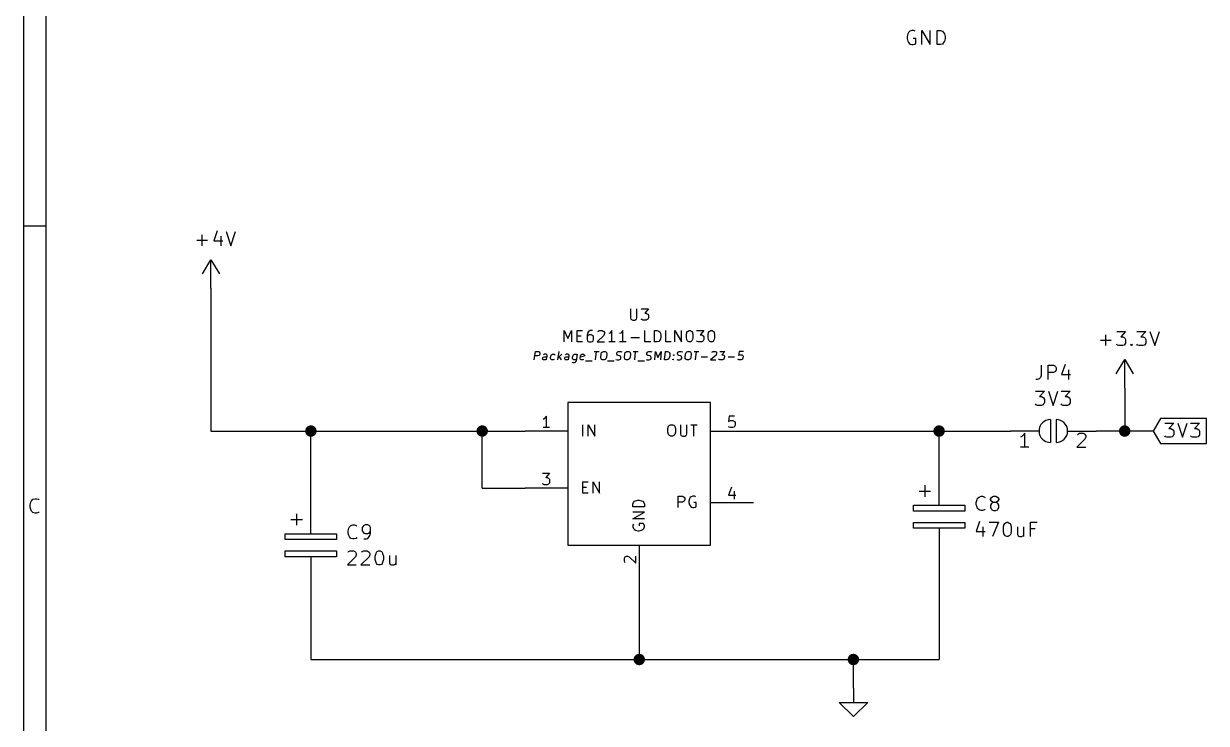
# Model space of a CAD drawing. Extents: x 10 to 410, y -287 to -10.
# Drawn here: x 10 to 115.2, y -154.3 to -92 of the extents above; entities that cross this region are included whole.
import ezdxf

# ---------------------------------------------------------------- set-up
doc = ezdxf.new("R2010")
doc.units = 0
doc.header["$MEASUREMENT"] = 0
for name, color, linetype in [('CYAN2', 4, 'CONTINUOUS'), ('GREEN2', 3, 'CONTINUOUS'), ('LYELLOW', 51, 'CONTINUOUS'), ('MAGENTA2', 6, 'CONTINUOUS'), ('RED2', 1, 'CONTINUOUS')]:
    doc.layers.add(name, color=color, linetype=linetype)

msp = doc.modelspace()

# ---------------------------------------------------------------- linework, layer by layer
at = {"layer": 'CYAN2', "linetype": 'CONTINUOUS'}
for p, q in [((88.646, -92.9386), (88.5952, -93.1926)), ((88.5952, -93.1926), (88.5952, -93.3704)), ((88.5952, -93.3704), (88.646, -93.599)), ((88.7222, -92.8116), (88.646, -92.9386)), ((88.646, -93.599), (88.7222, -93.726)), ((88.8238, -92.71), (88.7222, -92.8116)), ((89.027, -92.6338), (88.8238, -92.71)), ((89.2048, -92.6338), (89.027, -92.6338)), ((89.3826, -93.3704), (89.1286, -93.3704)), ((89.3064, -92.71), (89.2048, -92.6338)), ((89.3826, -93.7768), (89.3826, -93.3704)), ((89.916, -93.9038), (89.916, -92.6338)), ((89.916, -92.6338), (90.6526, -93.9038)), ((90.6526, -93.9038), (90.6526, -92.6338)), ((91.2622, -93.9038), (91.2622, -92.6338)), ((91.2622, -92.6338), (91.567, -92.6338)), ((91.567, -92.6338), (91.7448, -92.71)), ((91.7448, -92.71), (91.8464, -92.8116)), ((91.8464, -92.8116), (91.9226, -92.9386)), ((91.9226, -93.599), (91.8464, -93.726)), ((91.9226, -92.9386), (91.9734, -93.1926)), ((91.9734, -93.3704), (91.9226, -93.599)), ((91.9734, -93.1926), (91.9734, -93.3704)), ((88.7222, -93.726), (88.8238, -93.853)), ((88.8238, -93.853), (89.027, -93.9038)), ((89.027, -93.9038), (89.1286, -93.9038)), ((89.1286, -93.9038), (89.3064, -93.853)), ((89.3064, -93.853), (89.3826, -93.7768)), ((91.567, -93.9038), (91.2622, -93.9038)), ((91.7448, -93.853), (91.567, -93.9038)), ((91.8464, -93.726), (91.7448, -93.853)), ((27.2288, -110.465), (26.924, -111.354)), ((25.4, -111.303), (26.3652, -111.303)), ((25.8826, -111.785), (25.8826, -110.82)), ((26.924, -111.354), (27.7114, -111.354)), ((27.5336, -110.947), (27.5336, -111.785)), ((28.0162, -110.515), (28.4226, -111.785)), ((28.4226, -111.785), (28.8544, -110.515)), ((63.9826, -117.399), (63.9826, -118.212)), ((64.5668, -118.212), (64.5668, -117.399)), ((64.9478, -117.399), (65.5828, -117.399)), ((65.5828, -117.399), (65.2526, -117.78)), ((65.2526, -117.78), (65.3796, -117.78)), ((65.3796, -117.78), (65.4812, -117.831)), ((65.4812, -117.831), (65.532, -117.881)), ((63.9826, -118.212), (64.0334, -118.313)), ((64.0334, -118.313), (64.0842, -118.364)), ((64.0842, -118.364), (64.1858, -118.415)), ((64.1858, -118.415), (64.3636, -118.415)), ((64.3636, -118.415), (64.4652, -118.364)), ((64.4652, -118.364), (64.516, -118.313)), ((64.516, -118.313), (64.5668, -118.212)), ((64.9986, -118.364), (64.9478, -118.313)), ((65.1002, -118.415), (64.9986, -118.364)), ((65.3796, -118.415), (65.1002, -118.415)), ((65.4812, -118.364), (65.3796, -118.415)), ((65.532, -118.313), (65.4812, -118.364)), ((65.532, -117.881), (65.5828, -117.958)), ((65.5828, -118.212), (65.532, -118.313)), ((65.5828, -117.958), (65.5828, -118.212)), ((58.0898, -120.345), (58.0898, -119.329)), ((58.0898, -119.329), (58.42, -120.04)), ((58.42, -120.04), (58.7502, -119.329)), ((58.7502, -119.329), (58.7502, -120.345)), ((59.2328, -120.345), (59.2328, -119.329)), ((59.2328, -119.329), (59.7154, -119.329)), ((59.2328, -119.812), (59.5884, -119.812)), ((60.1726, -119.558), (60.1218, -119.761)), ((60.1218, -119.761), (60.1218, -120.142)), ((60.1726, -119.812), (60.1218, -119.888)), ((60.2488, -119.405), (60.1726, -119.558)), ((60.198, -119.761), (60.1726, -119.812)), ((60.2996, -119.71), (60.198, -119.761)), ((60.2996, -119.38), (60.2488, -119.405)), ((60.4012, -119.329), (60.2996, -119.38)), ((60.5028, -119.71), (60.2996, -119.71)), ((60.6044, -119.329), (60.4012, -119.329)), ((60.6044, -119.761), (60.5028, -119.71)), ((60.6552, -119.812), (60.6044, -119.761)), ((60.706, -119.888), (60.6552, -119.812)), ((60.706, -120.142), (60.706, -119.888)), ((61.6204, -119.761), (61.0362, -120.345)), ((61.087, -119.405), (61.1378, -119.38)), ((61.1378, -119.38), (61.214, -119.329)), ((61.214, -119.329), (61.468, -119.329)), ((61.468, -119.329), (61.5696, -119.38)), ((61.5696, -119.38), (61.6204, -119.405)), ((61.6204, -119.405), (61.6712, -119.507)), ((61.6712, -119.609), (61.6204, -119.761)), ((61.6712, -119.507), (61.6712, -119.609)), ((62.1538, -119.558), (62.0522, -119.609)), ((62.23, -119.456), (62.1538, -119.558)), ((62.3316, -119.329), (62.23, -119.456)), ((62.3316, -120.345), (62.3316, -119.329)), ((63.119, -119.558), (63.0174, -119.609)), ((63.2206, -119.456), (63.119, -119.558)), ((63.2968, -119.329), (63.2206, -119.456)), ((63.2968, -120.345), (63.2968, -119.329)), ((65.278, -120.345), (65.278, -119.329)), ((66.1162, -120.345), (66.1162, -119.329)), ((66.1162, -119.329), (66.3448, -119.329)), ((66.3448, -119.329), (66.4972, -119.38)), ((66.4972, -119.38), (66.5988, -119.456)), ((66.5988, -119.456), (66.6496, -119.558)), ((66.6496, -119.558), (66.7004, -119.761)), ((66.7004, -119.888), (66.6496, -120.091)), ((66.7004, -119.761), (66.7004, -119.888)), ((67.1322, -120.345), (67.1322, -119.329)), ((67.945, -120.345), (67.945, -119.329)), ((67.945, -119.329), (68.5292, -120.345)), ((68.5292, -120.345), (68.5292, -119.329)), ((68.961, -119.71), (69.0118, -119.507)), ((68.961, -119.939), (68.961, -119.71)), ((69.0118, -119.507), (69.0626, -119.405)), ((69.0626, -119.405), (69.1134, -119.38)), ((69.1134, -119.38), (69.215, -119.329)), ((69.215, -119.329), (69.3166, -119.329)), ((69.3166, -119.329), (69.3928, -119.38)), ((69.3928, -119.38), (69.4436, -119.405)), ((69.4436, -119.405), (69.4944, -119.507)), ((69.4944, -119.507), (69.5452, -119.71)), ((69.5452, -119.71), (69.5452, -119.939)), ((69.8754, -119.329), (70.5104, -119.329)), ((70.5104, -119.329), (70.1802, -119.71)), ((70.1802, -119.71), (70.3326, -119.71)), ((70.3326, -119.71), (70.4088, -119.761)), ((70.4088, -119.761), (70.4596, -119.812)), ((70.4596, -119.812), (70.5104, -119.888)), ((70.5104, -119.888), (70.5104, -120.142)), ((70.8914, -119.71), (70.9422, -119.507)), ((70.8914, -119.939), (70.8914, -119.71)), ((70.9422, -119.507), (70.993, -119.405)), ((70.993, -119.405), (71.0438, -119.38)), ((71.0438, -119.38), (71.1454, -119.329)), ((71.1454, -119.329), (71.247, -119.329)), ((71.247, -119.329), (71.3486, -119.38)), ((71.3486, -119.38), (71.374, -119.405)), ((71.374, -119.405), (71.4248, -119.507)), ((71.4248, -119.507), (71.4756, -119.71)), ((71.4756, -119.71), (71.4756, -119.939)), ((106.274, -120.675), (106.274, -119.71)), ((107.239, -119.405), (108.026, -119.405)), ((108.026, -119.405), (107.594, -119.888)), ((107.594, -119.888), (107.772, -119.888)), ((107.772, -119.888), (107.899, -119.964)), ((109.042, -119.405), (109.83, -119.405)), ((109.83, -119.405), (109.398, -119.888)), ((109.398, -119.888), (109.601, -119.888)), ((109.601, -119.888), (109.703, -119.964)), ((110.185, -119.405), (110.617, -120.675)), ((110.617, -120.675), (111.049, -119.405)), ((59.7154, -120.345), (59.2328, -120.345)), ((60.1218, -120.142), (60.1726, -120.244)), ((60.1726, -120.244), (60.198, -120.294)), ((60.198, -120.294), (60.2996, -120.345)), ((60.2996, -120.345), (60.5028, -120.345)), ((60.5028, -120.345), (60.6044, -120.294)), ((60.6044, -120.294), (60.6552, -120.244)), ((60.6552, -120.244), (60.706, -120.142)), ((61.0362, -120.345), (61.6712, -120.345)), ((62.6364, -120.345), (62.0522, -120.345)), ((63.6016, -120.345), (63.0174, -120.345)), ((64.0334, -119.939), (64.7954, -119.939)), ((65.786, -120.345), (65.278, -120.345)), ((66.3448, -120.345), (66.1162, -120.345)), ((66.4972, -120.294), (66.3448, -120.345)), ((66.5988, -120.193), (66.4972, -120.294)), ((66.6496, -120.091), (66.5988, -120.193)), ((67.6148, -120.345), (67.1322, -120.345)), ((69.0118, -120.142), (68.961, -119.939)), ((69.0626, -120.244), (69.0118, -120.142)), ((69.1134, -120.294), (69.0626, -120.244)), ((69.215, -120.345), (69.1134, -120.294)), ((69.3166, -120.345), (69.215, -120.345)), ((69.3928, -120.294), (69.3166, -120.345)), ((69.4436, -120.244), (69.3928, -120.294)), ((69.4944, -120.142), (69.4436, -120.244)), ((69.5452, -119.939), (69.4944, -120.142)), ((69.9262, -120.294), (69.8754, -120.244)), ((70.0278, -120.345), (69.9262, -120.294)), ((70.3326, -120.345), (70.0278, -120.345)), ((70.4088, -120.294), (70.3326, -120.345)), ((70.4596, -120.244), (70.4088, -120.294)), ((70.5104, -120.142), (70.4596, -120.244)), ((70.9422, -120.142), (70.8914, -119.939)), ((70.993, -120.244), (70.9422, -120.142)), ((71.0438, -120.294), (70.993, -120.244)), ((71.1454, -120.345), (71.0438, -120.294)), ((71.247, -120.345), (71.1454, -120.345)), ((71.3486, -120.294), (71.247, -120.345)), ((71.374, -120.244), (71.3486, -120.294)), ((71.4248, -120.142), (71.374, -120.244)), ((71.4756, -119.939), (71.4248, -120.142)), ((105.791, -120.193), (106.756, -120.193)), ((107.29, -120.625), (107.239, -120.548)), ((107.417, -120.675), (107.29, -120.625)), ((107.772, -120.675), (107.417, -120.675)), ((107.899, -120.625), (107.772, -120.675)), ((107.899, -119.964), (107.95, -120.015)), ((107.95, -120.548), (107.899, -120.625)), ((107.95, -120.015), (108.026, -120.142)), ((108.026, -120.447), (107.95, -120.548)), ((108.026, -120.142), (108.026, -120.447)), ((108.509, -120.625), (108.56, -120.548)), ((108.56, -120.675), (108.509, -120.625)), ((108.56, -120.548), (108.61, -120.625)), ((108.56, -120.548), (108.56, -120.675)), ((108.61, -120.625), (108.56, -120.675)), ((109.093, -120.625), (109.042, -120.548)), ((109.22, -120.675), (109.093, -120.625)), ((109.601, -120.675), (109.22, -120.675)), ((109.703, -120.625), (109.601, -120.675)), ((109.703, -119.964), (109.779, -120.015)), ((109.779, -120.548), (109.703, -120.625)), ((109.779, -120.015), (109.83, -120.142)), ((109.83, -120.447), (109.779, -120.548)), ((109.83, -120.142), (109.83, -120.447)), ((100.533, -122.403), (100.533, -123.317)), ((101.143, -123.673), (101.143, -122.403)), ((101.143, -122.403), (101.625, -122.403)), ((101.625, -123.063), (101.143, -123.063)), ((101.625, -122.403), (101.727, -122.479)), ((101.727, -123.012), (101.625, -123.063)), ((101.727, -122.479), (101.803, -122.53)), ((101.803, -122.961), (101.727, -123.012)), ((101.803, -122.53), (101.854, -122.657)), ((101.854, -122.834), (101.803, -122.961)), ((101.854, -122.657), (101.854, -122.834)), ((102.641, -122.352), (102.337, -123.241)), ((102.946, -122.834), (102.946, -123.673)), ((100.178, -123.673), (100.051, -123.673)), ((100.355, -123.622), (100.178, -123.673)), ((100.457, -123.495), (100.355, -123.622)), ((100.533, -123.317), (100.457, -123.495)), ((102.337, -123.241), (103.124, -123.241)), ((100.025, -124.714), (100.813, -124.714)), ((100.813, -124.714), (100.381, -125.197)), ((101.168, -124.714), (101.6, -125.984)), ((101.6, -125.984), (102.006, -124.714)), ((102.311, -124.714), (103.099, -124.714)), ((103.099, -124.714), (102.667, -125.197)), ((100.076, -125.933), (100.025, -125.857)), ((100.203, -125.984), (100.076, -125.933)), ((100.559, -125.984), (100.203, -125.984)), ((100.381, -125.197), (100.559, -125.197)), ((100.559, -125.197), (100.686, -125.273)), ((100.686, -125.933), (100.559, -125.984)), ((100.686, -125.273), (100.736, -125.324)), ((100.736, -125.857), (100.686, -125.933)), ((100.736, -125.324), (100.813, -125.451)), ((100.813, -125.755), (100.736, -125.857)), ((100.813, -125.451), (100.813, -125.755)), ((102.362, -125.933), (102.311, -125.857)), ((102.489, -125.984), (102.362, -125.933)), ((102.87, -125.984), (102.489, -125.984)), ((102.667, -125.197), (102.87, -125.197)), ((102.87, -125.197), (102.972, -125.273)), ((102.972, -125.933), (102.87, -125.984)), ((102.972, -125.273), (103.048, -125.324)), ((103.048, -125.857), (102.972, -125.933)), ((103.048, -125.324), (103.099, -125.451)), ((103.099, -125.755), (103.048, -125.857)), ((103.099, -125.451), (103.099, -125.755)), ((59.7408, -128.727), (59.7408, -127.711)), ((60.2234, -128.727), (60.2234, -127.711)), ((60.2234, -127.711), (60.8076, -128.727)), ((60.8076, -128.727), (60.8076, -127.711)), ((67.31, -128.041), (67.3608, -127.838)), ((67.31, -128.372), (67.31, -128.041)), ((67.3608, -127.838), (67.4624, -127.762)), ((67.4624, -127.762), (67.5386, -127.711)), ((67.5386, -127.711), (67.7418, -127.711)), ((67.7418, -127.711), (67.8434, -127.762)), ((67.8434, -127.762), (67.945, -127.838)), ((67.945, -127.838), (67.9958, -128.041)), ((67.9958, -128.041), (67.9958, -128.372)), ((68.4276, -127.711), (68.4276, -128.524)), ((69.0118, -128.524), (69.0118, -127.711)), ((69.342, -127.711), (69.9262, -127.711)), ((69.6214, -128.727), (69.6214, -127.711)), ((67.3608, -128.575), (67.31, -128.372)), ((67.4624, -128.676), (67.3608, -128.575)), ((67.5386, -128.727), (67.4624, -128.676)), ((67.7418, -128.727), (67.5386, -128.727)), ((67.8434, -128.676), (67.7418, -128.727)), ((67.945, -128.575), (67.8434, -128.676)), ((67.9958, -128.372), (67.945, -128.575)), ((68.4276, -128.524), (68.4784, -128.626)), ((68.4784, -128.626), (68.5038, -128.676)), ((68.5038, -128.676), (68.6054, -128.727)), ((68.6054, -128.727), (68.8086, -128.727)), ((68.8086, -128.727), (68.9102, -128.676)), ((68.9102, -128.676), (68.961, -128.626)), ((68.961, -128.626), (69.0118, -128.524)), ((59.7408, -133.807), (59.7408, -132.791)), ((59.7408, -132.791), (60.2234, -132.791)), ((59.7408, -133.274), (60.071, -133.274)), ((60.6552, -133.807), (60.6552, -132.791)), ((60.6552, -132.791), (61.2394, -133.807)), ((61.2394, -133.807), (61.2394, -132.791)), ((60.2234, -133.807), (59.7408, -133.807)), ((64.2112, -134.772), (64.262, -134.62)), ((64.262, -134.62), (64.3382, -134.518)), ((64.3382, -134.518), (64.4398, -134.468)), ((64.4398, -134.468), (64.643, -134.417)), ((64.643, -134.417), (64.77, -134.417)), ((64.77, -134.417), (64.9732, -134.468)), ((64.9732, -134.468), (65.0748, -134.518)), ((65.0748, -134.518), (65.1764, -134.62)), ((65.1764, -134.62), (65.2272, -134.772)), ((68.2244, -135.077), (68.2244, -134.061)), ((68.2244, -134.061), (68.6054, -134.061)), ((68.6054, -134.595), (68.2244, -134.595)), ((68.6054, -134.061), (68.707, -134.112)), ((68.707, -134.544), (68.6054, -134.595)), ((68.707, -134.112), (68.7578, -134.137)), ((68.7578, -134.493), (68.707, -134.544)), ((68.7578, -134.137), (68.8086, -134.239)), ((68.8086, -134.391), (68.7578, -134.493)), ((68.8086, -134.239), (68.8086, -134.391)), ((69.2404, -134.29), (69.1896, -134.493)), ((69.1896, -134.493), (69.1896, -134.62)), ((69.1896, -134.62), (69.2404, -134.823)), ((69.2912, -134.188), (69.2404, -134.29)), ((69.3928, -134.112), (69.2912, -134.188)), ((69.5198, -134.061), (69.3928, -134.112)), ((69.6722, -134.061), (69.5198, -134.061)), ((69.8246, -134.62), (69.6214, -134.62)), ((69.7738, -134.112), (69.6722, -134.061)), ((69.8246, -134.976), (69.8246, -134.62)), ((94.742, -134.62), (94.8182, -134.366)), ((94.742, -134.798), (94.742, -134.62)), ((94.8182, -134.366), (94.869, -134.239)), ((94.869, -134.239), (94.996, -134.137)), ((94.996, -134.137), (95.1738, -134.061)), ((95.1738, -134.061), (95.3008, -134.061)), ((95.3008, -134.061), (95.4786, -134.137)), ((95.4786, -134.137), (95.5294, -134.188)), ((96.012, -134.315), (96.0882, -134.188)), ((96.012, -134.366), (96.012, -134.315)), ((96.0882, -134.493), (96.012, -134.366)), ((96.0882, -134.188), (96.139, -134.137)), ((96.139, -134.544), (96.0882, -134.493)), ((96.139, -134.137), (96.266, -134.061)), ((96.266, -134.62), (96.139, -134.544)), ((96.266, -134.62), (96.139, -134.671)), ((96.266, -134.061), (96.4946, -134.061)), ((96.4946, -134.62), (96.266, -134.62)), ((96.4946, -134.061), (96.6216, -134.137)), ((96.6216, -134.544), (96.4946, -134.62)), ((96.6216, -134.671), (96.4946, -134.62)), ((96.6216, -134.137), (96.6724, -134.188)), ((96.6724, -134.493), (96.6216, -134.544)), ((96.6724, -134.188), (96.7486, -134.315)), ((96.7486, -134.366), (96.6724, -134.493)), ((96.7486, -134.315), (96.7486, -134.366)), ((64.2112, -135.001), (64.2112, -134.772)), ((65.2272, -135.001), (64.2112, -135.001)), ((64.2112, -136.068), (65.2272, -135.484)), ((65.2272, -135.484), (64.2112, -135.484)), ((65.2272, -134.772), (65.2272, -135.001)), ((69.2404, -134.823), (69.2912, -134.925)), ((69.2912, -134.925), (69.3928, -135.026)), ((69.3928, -135.026), (69.5198, -135.077)), ((69.5198, -135.077), (69.6214, -135.077)), ((69.6214, -135.077), (69.7738, -135.026)), ((69.7738, -135.026), (69.8246, -134.976)), ((94.8182, -135.026), (94.742, -134.798)), ((94.869, -135.153), (94.8182, -135.026)), ((94.996, -135.28), (94.869, -135.153)), ((95.1738, -135.331), (94.996, -135.28)), ((95.3008, -135.331), (95.1738, -135.331)), ((95.4786, -135.28), (95.3008, -135.331)), ((95.5294, -135.204), (95.4786, -135.28)), ((96.0882, -134.722), (96.012, -134.849)), ((96.012, -134.849), (96.012, -135.103)), ((96.012, -135.103), (96.0882, -135.204)), ((96.139, -134.671), (96.0882, -134.722)), ((96.0882, -135.204), (96.139, -135.28)), ((96.139, -135.28), (96.266, -135.331)), ((96.266, -135.331), (96.4946, -135.331)), ((96.4946, -135.331), (96.6216, -135.28)), ((96.6724, -134.722), (96.6216, -134.671)), ((96.6216, -135.28), (96.6724, -135.204)), ((96.7486, -134.849), (96.6724, -134.722)), ((96.6724, -135.204), (96.7486, -135.103)), ((96.7486, -135.103), (96.7486, -134.849)), ((38.989, -136.779), (39.116, -136.677)), ((39.116, -136.677), (39.2938, -136.601)), ((39.2938, -136.601), (39.4208, -136.601)), ((39.4208, -136.601), (39.5986, -136.677)), ((39.5986, -136.677), (39.6494, -136.728)), ((40.2082, -136.728), (40.132, -136.855)), ((40.259, -136.677), (40.2082, -136.728)), ((40.386, -136.601), (40.259, -136.677)), ((40.6146, -136.601), (40.386, -136.601)), ((40.7416, -136.677), (40.6146, -136.601)), ((40.7924, -136.728), (40.7416, -136.677)), ((40.8686, -136.855), (40.7924, -136.728)), ((65.2272, -136.068), (64.2112, -136.068)), ((64.262, -136.55), (64.2112, -136.652)), ((64.2112, -136.652), (64.2112, -136.804)), ((65.1256, -136.5), (64.77, -136.5)), ((64.77, -136.5), (64.77, -136.703)), ((65.1764, -136.55), (65.1256, -136.5)), ((65.2272, -136.703), (65.1764, -136.55)), ((65.2272, -136.804), (65.2272, -136.703)), ((95.0214, -136.322), (94.742, -137.211)), ((95.885, -136.373), (96.7232, -136.373)), ((96.7232, -136.373), (96.1898, -137.643)), ((97.155, -136.855), (97.2058, -136.627)), ((97.2058, -136.627), (97.282, -136.5)), ((97.282, -136.5), (97.3328, -136.449)), ((97.3328, -136.449), (97.4598, -136.373)), ((97.4598, -136.373), (97.5614, -136.373)), ((97.5614, -136.373), (97.6884, -136.449)), ((97.6884, -136.449), (97.7646, -136.5)), ((97.7646, -136.5), (97.8154, -136.627)), ((97.8154, -136.627), (97.8662, -136.855)), ((99.568, -137.643), (99.568, -136.373)), ((99.568, -136.373), (100.178, -136.373)), ((38.862, -137.16), (38.9382, -136.906)), ((38.862, -137.338), (38.862, -137.16)), ((38.9382, -137.566), (38.862, -137.338)), ((38.9382, -136.906), (38.989, -136.779)), ((38.989, -137.693), (38.9382, -137.566)), ((39.116, -137.82), (38.989, -137.693)), ((39.2938, -137.871), (39.116, -137.82)), ((39.5986, -137.82), (39.4208, -137.871)), ((39.6494, -137.744), (39.5986, -137.82)), ((40.132, -136.855), (40.132, -137.16)), ((40.132, -137.16), (40.2082, -137.262)), ((40.2082, -137.262), (40.259, -137.338)), ((40.259, -137.338), (40.386, -137.389)), ((40.386, -137.389), (40.6146, -137.389)), ((40.513, -137.871), (40.6146, -137.82)), ((40.6146, -137.389), (40.7416, -137.338)), ((40.6146, -137.82), (40.6908, -137.744)), ((40.6908, -137.744), (40.7924, -137.566)), ((40.7416, -137.338), (40.7924, -137.262)), ((40.7924, -137.262), (40.8686, -137.16)), ((40.7924, -137.566), (40.8686, -137.338)), ((40.8686, -137.338), (40.8686, -136.855)), ((64.2112, -136.804), (64.262, -136.931)), ((64.262, -136.931), (64.3382, -137.033)), ((64.3382, -137.033), (64.4398, -137.084)), ((64.4398, -137.084), (64.643, -137.135)), ((64.643, -137.135), (64.77, -137.135)), ((64.77, -137.135), (64.9732, -137.084)), ((64.9732, -137.084), (65.0748, -137.033)), ((65.0748, -137.033), (65.1764, -136.931)), ((65.1764, -136.931), (65.2272, -136.804)), ((94.742, -137.211), (95.5294, -137.211)), ((95.3262, -136.804), (95.3262, -137.643)), ((97.155, -137.16), (97.155, -136.855)), ((97.2058, -137.414), (97.155, -137.16)), ((97.282, -137.516), (97.2058, -137.414)), ((97.3328, -137.592), (97.282, -137.516)), ((97.4598, -137.643), (97.3328, -137.592)), ((97.5614, -137.643), (97.4598, -137.643)), ((97.6884, -137.592), (97.5614, -137.643)), ((97.7646, -137.516), (97.6884, -137.592)), ((97.8154, -137.414), (97.7646, -137.516)), ((97.8662, -137.16), (97.8154, -137.414)), ((97.8662, -136.855), (97.8662, -137.16)), ((98.425, -136.804), (98.425, -137.465)), ((98.425, -137.465), (98.4758, -137.592)), ((98.4758, -137.592), (98.6028, -137.643)), ((98.6028, -137.643), (98.7806, -137.643)), ((98.7806, -137.643), (98.9076, -137.592)), ((98.9076, -137.592), (98.9584, -137.516)), ((98.9584, -136.804), (98.9584, -137.643)), ((99.9998, -136.982), (99.568, -136.982)), ((39.4208, -137.871), (39.2938, -137.871)), ((40.259, -137.871), (40.513, -137.871)), ((39.5224, -139.471), (38.8112, -140.183)), ((38.862, -139.04), (38.9128, -138.989)), ((38.9128, -138.989), (39.0398, -138.913)), ((39.0398, -138.913), (39.3446, -138.913)), ((39.3446, -138.913), (39.4716, -138.989)), ((39.4716, -138.989), (39.5224, -139.04)), ((39.5224, -139.04), (39.5986, -139.167)), ((39.5986, -139.268), (39.5224, -139.471)), ((39.5986, -139.167), (39.5986, -139.268)), ((40.7416, -139.471), (40.005, -140.183)), ((40.0812, -139.04), (40.132, -138.989)), ((40.132, -138.989), (40.259, -138.913)), ((40.259, -138.913), (40.5638, -138.913)), ((40.5638, -138.913), (40.6654, -138.989)), ((40.6654, -138.989), (40.7416, -139.04)), ((40.7416, -139.04), (40.7924, -139.167)), ((40.7924, -139.268), (40.7416, -139.471)), ((40.7924, -139.167), (40.7924, -139.268)), ((41.275, -139.395), (41.3512, -139.167)), ((41.275, -139.7), (41.275, -139.395)), ((41.3512, -139.954), (41.275, -139.7)), ((41.3512, -139.167), (41.402, -139.04)), ((41.402, -139.04), (41.4528, -138.989)), ((41.4528, -138.989), (41.5798, -138.913)), ((41.5798, -138.913), (41.7068, -138.913)), ((41.7068, -138.913), (41.8338, -138.989)), ((41.8338, -138.989), (41.8846, -139.04)), ((41.8846, -139.04), (41.9354, -139.167)), ((41.9354, -139.167), (42.0116, -139.395)), ((42.0116, -139.7), (41.9354, -139.954)), ((42.0116, -139.395), (42.0116, -139.7)), ((42.545, -139.344), (42.545, -140.005)), ((43.1038, -139.344), (43.1038, -140.183)), ((38.8112, -140.183), (39.5986, -140.183)), ((40.005, -140.183), (40.7924, -140.183)), ((41.402, -140.056), (41.3512, -139.954)), ((41.4528, -140.132), (41.402, -140.056)), ((41.5798, -140.183), (41.4528, -140.132)), ((41.7068, -140.183), (41.5798, -140.183)), ((41.8338, -140.132), (41.7068, -140.183)), ((41.8846, -140.056), (41.8338, -140.132)), ((41.9354, -139.954), (41.8846, -140.056)), ((42.545, -140.005), (42.6212, -140.132)), ((42.6212, -140.132), (42.7228, -140.183)), ((42.7228, -140.183), (42.926, -140.183)), ((42.926, -140.183), (43.0276, -140.132)), ((43.0276, -140.132), (43.1038, -140.056))]:
    msp.add_line(p, q, dxfattribs=at)
at = {"layer": 'GREEN2', "linetype": 'CONTINUOUS'}
for p, q in [((26.67, -115.57), (26.67, -128.27)), ((107.95, -124.46), (107.95, -128.27)), ((26.67, -128.27), (35.56, -128.27)), ((35.56, -134.62), (35.56, -128.27)), ((35.56, -128.27), (50.8, -128.27)), ((50.8, -133.35), (50.8, -128.27)), ((50.8, -128.27), (54.61, -128.27)), ((74.93, -128.27), (91.44, -128.27)), ((91.44, -132.08), (91.44, -128.27)), ((91.44, -128.27), (97.79, -128.27)), ((107.95, -128.27), (105.41, -128.27)), ((110.49, -128.27), (107.95, -128.27)), ((50.8, -133.35), (54.61, -133.35)), ((91.44, -139.7), (91.44, -148.59)), ((64.77, -140.97), (64.77, -148.59)), ((35.56, -142.24), (35.56, -148.59)), ((35.56, -148.59), (64.77, -148.59)), ((64.77, -148.59), (83.82, -148.59)), ((83.82, -148.59), (91.44, -148.59)), ((83.82, -151.13), (83.82, -148.59))]:
    msp.add_line(p, q, dxfattribs=at)
at = {"layer": 'GREEN2', "const_width": 0.508}
for points in [[(35.306, -128.27, 1), (35.814, -128.27, 1)], [(50.546, -128.27, 1), (51.054, -128.27, 1)], [(91.186, -128.27, 1), (91.694, -128.27, 1)], [(107.696, -128.27, 1), (108.204, -128.27, 1)], [(64.516, -148.59, 1), (65.024, -148.59, 1)], [(83.566, -148.59, 1), (84.074, -148.59, 1)]]:
    msp.add_lwpolyline(points, format="xyb", close=True, dxfattribs=at)
at = {"layer": 'LYELLOW', "linetype": 'CONTINUOUS'}
for p, q in [((58.42, -125.73), (58.42, -138.43)), ((71.12, -125.73), (58.42, -125.73)), ((71.12, -138.43), (71.12, -125.73)), ((58.42, -138.43), (71.12, -138.43))]:
    msp.add_line(p, q, dxfattribs=at)
at = {"layer": 'MAGENTA2', "linetype": 'CONTINUOUS'}
for p, q in [((55.4228, -121.945), (55.5244, -121.183)), ((55.753, -121.59), (55.4736, -121.59)), ((55.5244, -121.183), (55.8038, -121.183)), ((55.8546, -121.539), (55.753, -121.59)), ((55.8038, -121.183), (55.88, -121.234)), ((55.88, -121.514), (55.8546, -121.539)), ((55.88, -121.234), (55.9054, -121.26)), ((55.9308, -121.437), (55.88, -121.514)), ((55.9054, -121.26), (55.9308, -121.336)), ((55.9308, -121.336), (55.9308, -121.437)), ((56.1594, -121.844), (56.1848, -121.768)), ((56.1848, -121.92), (56.1594, -121.844)), ((56.1848, -121.768), (56.2356, -121.691)), ((56.261, -121.945), (56.1848, -121.92)), ((56.2356, -121.691), (56.3118, -121.666)), ((56.3372, -121.437), (56.261, -121.488)), ((56.4388, -121.945), (56.261, -121.945)), ((56.3118, -121.666), (56.4896, -121.666)), ((56.4642, -121.437), (56.3372, -121.437)), ((56.515, -121.92), (56.4388, -121.945)), ((56.5404, -121.488), (56.4642, -121.437)), ((56.4896, -121.666), (56.5658, -121.615)), ((56.515, -121.945), (56.5658, -121.539)), ((56.5658, -121.539), (56.5404, -121.488)), ((56.8706, -121.793), (56.896, -121.59)), ((56.896, -121.869), (56.8706, -121.793)), ((56.896, -121.59), (56.9468, -121.514)), ((56.9214, -121.92), (56.896, -121.869)), ((56.9976, -121.945), (56.9214, -121.92)), ((56.9468, -121.514), (56.9722, -121.488)), ((56.9722, -121.488), (57.0484, -121.437)), ((57.1246, -121.945), (56.9976, -121.945)), ((57.0484, -121.437), (57.2008, -121.437)), ((57.2008, -121.92), (57.1246, -121.945)), ((57.2008, -121.437), (57.277, -121.488)), ((57.531, -121.945), (57.6326, -121.183)), ((57.8866, -121.437), (57.5564, -121.742)), ((57.6326, -121.666), (57.8358, -121.945)), ((58.1406, -121.768), (58.1914, -121.691)), ((58.1406, -121.844), (58.1406, -121.768)), ((58.166, -121.92), (58.1406, -121.844)), ((58.2168, -121.945), (58.166, -121.92)), ((58.1914, -121.691), (58.2676, -121.666)), ((58.293, -121.437), (58.2168, -121.488)), ((58.3946, -121.945), (58.2168, -121.945)), ((58.2676, -121.666), (58.4454, -121.666)), ((58.42, -121.437), (58.293, -121.437)), ((58.4708, -121.92), (58.3946, -121.945)), ((58.4962, -121.488), (58.42, -121.437)), ((58.4454, -121.666), (58.5216, -121.615)), ((58.4708, -121.945), (58.5216, -121.539)), ((58.5216, -121.539), (58.4962, -121.488)), ((58.8264, -121.793), (58.8518, -121.59)), ((58.8518, -121.869), (58.8264, -121.793)), ((58.8518, -121.59), (58.9026, -121.514)), ((58.8772, -121.92), (58.8518, -121.869)), ((58.9534, -121.945), (58.8772, -121.92)), ((58.9026, -121.514), (58.928, -121.488)), ((58.928, -121.488), (59.0042, -121.437)), ((59.1058, -121.945), (58.9534, -121.945)), ((59.0042, -121.437), (59.1566, -121.437)), ((59.182, -121.92), (59.1058, -121.945)), ((59.2328, -121.437), (59.1566, -122.047)), ((59.1566, -121.437), (59.2328, -121.488)), ((59.5122, -121.844), (59.5376, -121.539)), ((59.5376, -121.92), (59.5122, -121.844)), ((59.5376, -121.539), (59.5884, -121.488)), ((59.8932, -121.615), (59.5376, -121.691)), ((59.6138, -121.945), (59.5376, -121.92)), ((59.5884, -121.488), (59.6646, -121.437)), ((59.7408, -121.945), (59.6138, -121.945)), ((59.6646, -121.437), (59.817, -121.437)), ((59.817, -121.92), (59.7408, -121.945)), ((59.817, -121.437), (59.8678, -121.488)), ((59.8678, -121.488), (59.9186, -121.539)), ((59.9186, -121.539), (59.8932, -121.615)), ((59.9948, -122.022), (60.579, -122.022)), ((60.7568, -121.183), (61.1886, -121.183)), ((60.8838, -121.945), (60.96, -121.183)), ((61.341, -121.691), (61.3664, -121.437)), ((61.3664, -121.844), (61.341, -121.691)), ((61.3664, -121.437), (61.4172, -121.285)), ((61.4172, -121.92), (61.3664, -121.844)), ((61.4172, -121.285), (61.5188, -121.234)), ((61.4934, -121.945), (61.4172, -121.92)), ((61.6458, -121.945), (61.4934, -121.945)), ((61.5188, -121.234), (61.595, -121.183)), ((61.595, -121.183), (61.722, -121.183)), ((61.722, -121.92), (61.6458, -121.945)), ((61.722, -121.183), (61.7982, -121.234)), ((61.7982, -121.844), (61.722, -121.92)), ((61.7982, -121.234), (61.849, -121.285)), ((61.849, -121.691), (61.7982, -121.844)), ((61.849, -121.285), (61.8744, -121.437)), ((61.8744, -121.437), (61.849, -121.691)), ((61.9506, -122.022), (62.5348, -122.022)), ((62.6872, -121.92), (62.7888, -121.945)), ((62.7634, -121.336), (62.8142, -121.26)), ((62.7634, -121.412), (62.7634, -121.336)), ((62.7888, -121.488), (62.7634, -121.412)), ((62.8142, -121.514), (62.7888, -121.488)), ((62.7888, -121.945), (62.9666, -121.945)), ((62.8142, -121.26), (62.8396, -121.234)), ((62.8904, -121.539), (62.8142, -121.514)), ((62.8396, -121.234), (62.9158, -121.183)), ((63.0174, -121.59), (62.8904, -121.539)), ((62.9158, -121.183), (63.119, -121.183)), ((62.9666, -121.945), (63.0428, -121.92)), ((63.0936, -121.615), (63.0174, -121.59)), ((63.0428, -121.92), (63.0936, -121.869)), ((63.119, -121.666), (63.0936, -121.615)), ((63.0936, -121.869), (63.1444, -121.793)), ((63.119, -121.183), (63.2206, -121.234)), ((63.1444, -121.742), (63.119, -121.666)), ((63.1444, -121.793), (63.1444, -121.742)), ((63.4492, -121.691), (63.4746, -121.437)), ((63.4746, -121.844), (63.4492, -121.691)), ((63.4746, -121.437), (63.5254, -121.285)), ((63.5254, -121.92), (63.4746, -121.844)), ((63.5254, -121.285), (63.6016, -121.234)), ((63.6016, -121.945), (63.5254, -121.92)), ((63.6016, -121.234), (63.6778, -121.183)), ((63.7286, -121.945), (63.6016, -121.945)), ((63.6778, -121.183), (63.8302, -121.183)), ((63.8048, -121.92), (63.7286, -121.945)), ((63.9064, -121.844), (63.8048, -121.92)), ((63.8302, -121.183), (63.9064, -121.234)), ((63.9064, -121.234), (63.9572, -121.285)), ((63.9572, -121.691), (63.9064, -121.844)), ((63.9572, -121.285), (63.9826, -121.437)), ((63.9826, -121.437), (63.9572, -121.691)), ((64.2366, -121.183), (64.6684, -121.183)), ((64.3636, -121.945), (64.4398, -121.183)), ((64.643, -122.022), (65.2272, -122.022)), ((65.3796, -121.92), (65.4812, -121.945)), ((65.4304, -121.412), (65.4558, -121.336)), ((65.4558, -121.488), (65.4304, -121.412)), ((65.4558, -121.336), (65.5066, -121.26)), ((65.5066, -121.514), (65.4558, -121.488)), ((65.4812, -121.945), (65.659, -121.945)), ((65.5066, -121.26), (65.532, -121.234)), ((65.5574, -121.539), (65.5066, -121.514)), ((65.532, -121.234), (65.6082, -121.183)), ((65.7098, -121.59), (65.5574, -121.539)), ((65.6082, -121.183), (65.786, -121.183)), ((65.659, -121.945), (65.7352, -121.92)), ((65.786, -121.615), (65.7098, -121.59)), ((65.7352, -121.92), (65.786, -121.869)), ((65.786, -121.183), (65.8876, -121.234)), ((65.8114, -121.666), (65.786, -121.615)), ((65.786, -121.869), (65.8368, -121.793)), ((65.8368, -121.742), (65.8114, -121.666)), ((65.8368, -121.793), (65.8368, -121.742)), ((66.1416, -121.945), (66.2178, -121.183)), ((66.2178, -121.183), (66.421, -121.742)), ((66.421, -121.742), (66.7258, -121.183)), ((66.7258, -121.183), (66.6496, -121.945)), ((67.0052, -121.945), (67.1068, -121.183)), ((67.183, -121.945), (67.0052, -121.945)), ((67.1068, -121.183), (67.2846, -121.183)), ((67.31, -121.92), (67.183, -121.945)), ((67.2846, -121.183), (67.3862, -121.234)), ((67.3862, -121.844), (67.31, -121.92)), ((67.3862, -121.234), (67.437, -121.285)), ((67.437, -121.768), (67.3862, -121.844)), ((67.437, -121.285), (67.4878, -121.361)), ((67.4878, -121.615), (67.437, -121.768)), ((67.4878, -121.361), (67.4878, -121.514)), ((67.4878, -121.514), (67.4878, -121.615)), ((67.7418, -121.92), (67.7672, -121.869)), ((67.7672, -121.945), (67.7418, -121.92)), ((67.7672, -121.869), (67.818, -121.92)), ((67.7672, -121.869), (67.7672, -121.945)), ((67.818, -121.92), (67.7672, -121.945)), ((67.7926, -121.514), (67.818, -121.488)), ((67.818, -121.539), (67.7926, -121.514)), ((67.818, -121.488), (67.8688, -121.514)), ((67.818, -121.488), (67.818, -121.539)), ((67.8688, -121.514), (67.818, -121.539)), ((68.0974, -121.92), (68.199, -121.945)), ((68.1736, -121.336), (68.2244, -121.26)), ((68.1736, -121.412), (68.1736, -121.336)), ((68.199, -121.488), (68.1736, -121.412)), ((68.2244, -121.514), (68.199, -121.488)), ((68.199, -121.945), (68.3768, -121.945)), ((68.2244, -121.26), (68.2498, -121.234)), ((68.3006, -121.539), (68.2244, -121.514)), ((68.2498, -121.234), (68.326, -121.183)), ((68.4276, -121.59), (68.3006, -121.539)), ((68.326, -121.183), (68.5038, -121.183)), ((68.3768, -121.945), (68.453, -121.92)), ((68.5038, -121.615), (68.4276, -121.59)), ((68.453, -121.92), (68.5038, -121.869)), ((68.5038, -121.183), (68.6308, -121.234)), ((68.5292, -121.666), (68.5038, -121.615)), ((68.5038, -121.869), (68.5546, -121.793)), ((68.5546, -121.742), (68.5292, -121.666)), ((68.5546, -121.793), (68.5546, -121.742)), ((68.8594, -121.691), (68.8848, -121.437)), ((68.8594, -121.844), (68.8594, -121.691)), ((68.9356, -121.92), (68.8594, -121.844)), ((68.8848, -121.437), (68.9356, -121.285)), ((68.9356, -121.285), (69.0118, -121.234)), ((69.0118, -121.945), (68.9356, -121.92)), ((69.0118, -121.234), (69.088, -121.183)), ((69.1388, -121.945), (69.0118, -121.945)), ((69.088, -121.183), (69.2404, -121.183)), ((69.215, -121.92), (69.1388, -121.945)), ((69.3166, -121.844), (69.215, -121.92)), ((69.2404, -121.183), (69.3166, -121.234)), ((69.3166, -121.234), (69.3674, -121.285)), ((69.3674, -121.691), (69.3166, -121.844)), ((69.3674, -121.285), (69.3928, -121.437)), ((69.3928, -121.437), (69.3674, -121.691)), ((69.6468, -121.183), (70.0786, -121.183)), ((69.7738, -121.945), (69.85, -121.183)), ((70.2818, -121.666), (70.8406, -121.666)), ((71.6026, -121.514), (71.0946, -121.945)), ((71.0946, -121.945), (71.5772, -121.945)), ((71.2216, -121.26), (71.2724, -121.234)), ((71.2724, -121.234), (71.3486, -121.183)), ((71.3486, -121.183), (71.5264, -121.183)), ((71.5264, -121.183), (71.6026, -121.234)), ((71.6026, -121.234), (71.628, -121.26)), ((71.6534, -121.412), (71.6026, -121.514)), ((71.628, -121.26), (71.6534, -121.336)), ((71.6534, -121.336), (71.6534, -121.412)), ((71.882, -121.92), (71.8312, -121.869)), ((71.9328, -121.945), (71.882, -121.92)), ((71.9328, -121.183), (72.39, -121.183)), ((72.1614, -121.945), (71.9328, -121.945)), ((72.39, -121.183), (72.1106, -121.488)), ((72.1106, -121.488), (72.2122, -121.488)), ((72.2376, -121.92), (72.1614, -121.945)), ((72.2122, -121.488), (72.2884, -121.514)), ((72.263, -121.869), (72.2376, -121.92)), ((72.3138, -121.793), (72.263, -121.869)), ((72.2884, -121.514), (72.3138, -121.539)), ((72.3138, -121.539), (72.3392, -121.615)), ((72.3392, -121.615), (72.3138, -121.793)), ((72.6694, -121.666), (73.2536, -121.666)), ((73.5838, -121.92), (73.533, -121.869)), ((73.66, -121.183), (73.5838, -121.539)), ((73.5838, -121.539), (73.6346, -121.514)), ((73.6346, -121.945), (73.5838, -121.92)), ((73.6346, -121.514), (73.7108, -121.488)), ((73.8378, -121.945), (73.6346, -121.945)), ((74.041, -121.183), (73.66, -121.183)), ((73.7108, -121.488), (73.8886, -121.488)), ((73.914, -121.92), (73.8378, -121.945)), ((73.8886, -121.488), (73.9648, -121.514)), ((73.9394, -121.869), (73.914, -121.92)), ((73.9902, -121.793), (73.9394, -121.869)), ((73.9648, -121.514), (73.9902, -121.539)), ((73.9902, -121.539), (74.0156, -121.615)), ((74.0156, -121.615), (73.9902, -121.793)), ((58.8772, -122.199), (58.801, -122.174)), ((58.9788, -122.199), (58.8772, -122.199)), ((59.055, -122.174), (58.9788, -122.199)), ((59.1058, -122.123), (59.055, -122.174)), ((59.1566, -122.047), (59.1058, -122.123))]:
    msp.add_line(p, q, dxfattribs=at)
at = {"layer": 'RED2', "linetype": 'CONTINUOUS'}
for p, q in [((10.0076, -10.0076), (10.0076, -286.995)), ((11.9888, -11.9888), (11.9888, -285.013)), ((10.0076, -110.007), (11.9888, -110.007)), ((25.908, -114.3), (26.67, -113.03)), ((26.67, -115.57), (26.67, -113.03)), ((26.67, -113.03), (27.432, -114.3)), ((107.188, -123.19), (107.95, -121.92)), ((107.95, -124.46), (107.95, -121.92)), ((107.95, -121.92), (108.712, -123.19)), ((58.42, -125.73), (58.42, -138.43)), ((71.12, -125.73), (58.42, -125.73)), ((71.12, -138.43), (71.12, -125.73)), ((56.3118, -127.178), (56.2102, -127.229)), ((56.4134, -127.076), (56.3118, -127.178)), ((56.515, -126.949), (56.4134, -127.076)), ((56.515, -127.965), (56.515, -126.949)), ((72.771, -126.949), (72.7202, -127.432)), ((73.2536, -126.949), (72.771, -126.949)), ((101.346, -127.254), (101.346, -129.286)), ((101.854, -127.254), (101.854, -129.286)), ((111.125, -127.152), (110.49, -128.27)), ((115.214, -127.152), (111.125, -127.152)), ((115.214, -128.27), (115.214, -127.152)), ((58.42, -128.27), (54.61, -128.27)), ((56.7944, -127.965), (56.2102, -127.965)), ((71.12, -128.27), (74.93, -128.27)), ((72.7202, -127.432), (72.771, -127.381)), ((72.771, -127.914), (72.7202, -127.864)), ((72.771, -127.381), (72.8726, -127.33)), ((72.8726, -127.965), (72.771, -127.914)), ((72.8726, -127.33), (73.1012, -127.33)), ((73.1012, -127.965), (72.8726, -127.965)), ((73.1012, -127.33), (73.2028, -127.381)), ((73.2028, -127.914), (73.1012, -127.965)), ((73.2028, -127.381), (73.2536, -127.432)), ((73.2536, -127.864), (73.2028, -127.914)), ((73.2536, -127.432), (73.3044, -127.508)), ((73.3044, -127.762), (73.2536, -127.864)), ((73.3044, -127.508), (73.3044, -127.762)), ((100.33, -128.27), (97.79, -128.27)), ((102.87, -128.27), (105.41, -128.27)), ((110.49, -128.27), (111.125, -129.388)), ((111.531, -127.559), (112.319, -127.559)), ((112.319, -127.559), (111.887, -128.041)), ((111.887, -128.041), (112.065, -128.041)), ((112.065, -128.041), (112.192, -128.118)), ((112.192, -128.118), (112.243, -128.168)), ((112.243, -128.168), (112.319, -128.295)), ((112.319, -128.295), (112.319, -128.6)), ((112.674, -127.559), (113.106, -128.829)), ((113.106, -128.829), (113.513, -127.559)), ((113.817, -127.559), (114.605, -127.559)), ((114.605, -127.559), (114.173, -128.041)), ((114.173, -128.041), (114.376, -128.041)), ((114.376, -128.041), (114.478, -128.118)), ((114.478, -128.118), (114.554, -128.168)), ((114.554, -128.168), (114.605, -128.295)), ((114.605, -128.295), (114.605, -128.6)), ((115.214, -129.388), (115.214, -128.27)), ((98.806, -128.753), (98.679, -128.803)), ((98.933, -128.626), (98.806, -128.753)), ((99.06, -128.448), (98.933, -128.626)), ((99.06, -129.718), (99.06, -128.448)), ((104.419, -129.007), (103.708, -129.718)), ((103.759, -128.575), (103.835, -128.524)), ((103.835, -128.524), (103.937, -128.448)), ((103.937, -128.448), (104.242, -128.448)), ((104.242, -128.448), (104.369, -128.524)), ((104.369, -128.524), (104.419, -128.575)), ((104.419, -128.575), (104.496, -128.702)), ((104.496, -128.803), (104.419, -129.007)), ((104.496, -128.702), (104.496, -128.803)), ((111.125, -129.388), (115.214, -129.388)), ((111.582, -128.778), (111.531, -128.702)), ((111.709, -128.829), (111.582, -128.778)), ((112.065, -128.829), (111.709, -128.829)), ((112.192, -128.778), (112.065, -128.829)), ((112.243, -128.702), (112.192, -128.778)), ((112.319, -128.6), (112.243, -128.702)), ((113.894, -128.778), (113.817, -128.702)), ((113.995, -128.829), (113.894, -128.778)), ((114.376, -128.829), (113.995, -128.829)), ((114.478, -128.778), (114.376, -128.829)), ((114.554, -128.702), (114.478, -128.778)), ((114.605, -128.6), (114.554, -128.702)), ((99.4156, -129.718), (98.679, -129.718)), ((103.708, -129.718), (104.496, -129.718)), ((56.1594, -132.029), (56.7944, -132.029)), ((56.7944, -132.029), (56.4642, -132.41)), ((56.4642, -132.41), (56.5912, -132.41)), ((56.5912, -132.41), (56.6928, -132.461)), ((56.6928, -132.461), (56.7436, -132.512)), ((56.7436, -132.512), (56.7944, -132.588)), ((91.44, -134.874), (91.44, -132.08)), ((58.42, -133.35), (54.61, -133.35)), ((56.2102, -132.994), (56.1594, -132.944)), ((56.3118, -133.045), (56.2102, -132.994)), ((56.5912, -133.045), (56.3118, -133.045)), ((56.6928, -132.994), (56.5912, -133.045)), ((56.7436, -132.944), (56.6928, -132.994)), ((56.7944, -132.842), (56.7436, -132.944)), ((56.7944, -132.588), (56.7944, -132.842)), ((72.9742, -133.248), (72.7202, -133.96)), ((89.662, -133.604), (90.678, -133.604)), ((90.17, -133.096), (90.17, -134.112)), ((10.5918, -134.823), (10.6426, -134.595)), ((10.6426, -134.595), (10.7188, -134.468)), ((10.7188, -134.468), (10.8204, -134.341)), ((10.8204, -134.341), (11.0236, -134.29)), ((11.0236, -134.29), (11.1506, -134.29)), ((11.1506, -134.29), (11.3284, -134.341)), ((11.3284, -134.341), (11.3792, -134.391)), ((35.56, -137.414), (35.56, -134.62)), ((71.12, -134.62), (74.93, -134.62)), ((72.7202, -133.96), (73.3552, -133.96)), ((73.2028, -133.629), (73.2028, -134.315)), ((10.5918, -135.026), (10.5918, -134.823)), ((10.6426, -135.255), (10.5918, -135.026)), ((10.7188, -135.382), (10.6426, -135.255)), ((10.8204, -135.509), (10.7188, -135.382)), ((11.0236, -135.585), (10.8204, -135.509)), ((11.1506, -135.585), (11.0236, -135.585)), ((11.3284, -135.509), (11.1506, -135.585)), ((11.3792, -135.458), (11.3284, -135.509)), ((34.29, -135.636), (34.29, -136.652)), ((89.154, -135.382), (89.154, -134.874)), ((89.154, -134.874), (93.726, -134.874)), ((93.726, -135.382), (89.154, -135.382)), ((93.726, -134.874), (93.726, -135.382)), ((33.782, -136.144), (34.798, -136.144)), ((89.154, -136.906), (89.154, -136.398)), ((89.154, -136.398), (93.726, -136.398)), ((93.726, -136.398), (93.726, -136.906)), ((33.274, -137.922), (33.274, -137.414)), ((33.274, -137.414), (37.846, -137.414)), ((37.846, -137.414), (37.846, -137.922)), ((93.726, -136.906), (89.154, -136.906)), ((91.44, -136.906), (91.44, -139.7)), ((37.846, -137.922), (33.274, -137.922)), ((58.42, -138.43), (71.12, -138.43)), ((64.77, -138.43), (64.77, -140.97)), ((33.274, -139.446), (33.274, -138.938)), ((33.274, -138.938), (37.846, -138.938)), ((37.846, -139.446), (33.274, -139.446)), ((35.56, -139.446), (35.56, -142.24)), ((37.846, -138.938), (37.846, -139.446)), ((63.4492, -139.598), (63.5, -139.497)), ((63.4492, -139.827), (63.4492, -139.598)), ((63.5, -139.929), (63.4492, -139.827)), ((63.5, -139.497), (63.5254, -139.446)), ((63.5254, -139.446), (63.627, -139.395)), ((63.627, -139.395), (63.7286, -139.395)), ((63.7286, -139.395), (63.881, -139.446)), ((63.881, -139.446), (64.4652, -140.03)), ((64.4652, -140.03), (64.4652, -139.395)), ((63.5254, -139.979), (63.5, -139.929)), ((83.82, -151.13), (83.82, -152.4)), ((83.82, -153.67), (82.55, -152.4)), ((82.55, -152.4), (83.82, -152.4)), ((83.82, -152.4), (85.09, -152.4)), ((85.09, -152.4), (83.82, -153.67))]:
    msp.add_line(p, q, dxfattribs=at)
at = {"layer": 'RED2'}
for centre, start, end in [((101.346, -128.27), -269.9, -90.1), ((101.346, -128.27), -269.9, -90.1), ((101.854, -128.27), -449.9, -270.1), ((101.854, -128.27), -449.9, -270.1)]:
    msp.add_arc(centre, 1.016, start, end, dxfattribs=at)

doc.saveas('drawing.dxf')
